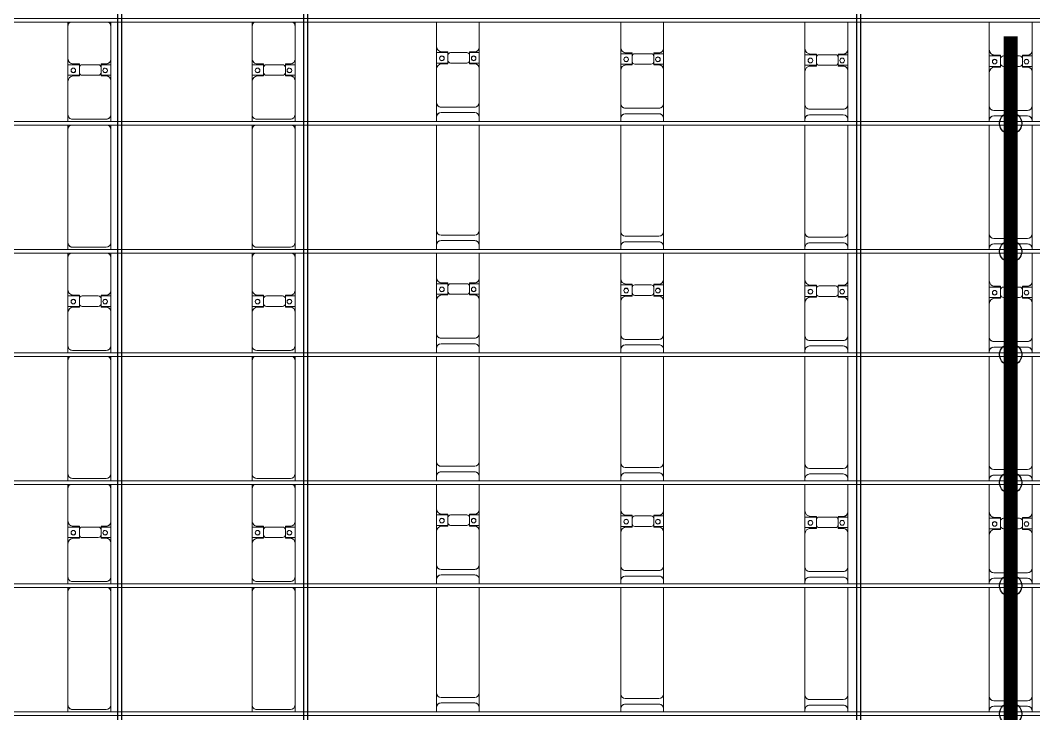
# Model space of a CAD drawing. Header units: millimetres. Extents: x -178706 to 107777, y -87310 to 933.
# Drawn here: x -47641 to -36641, y -71631 to -64101 of the extents above; entities that cross this region are included whole.
import ezdxf

# ---------------------------------------------------------------- set-up
doc = ezdxf.new("R2010")
doc.units = ezdxf.units.MM
doc.layers.add('A-GENM', color=13, linetype='Continuous', lineweight=9)
doc.layers.add('S-BEAM', color=12, linetype='Continuous', lineweight=9)
doc.layers.add('GC-HOP 40x60 GIA CUONG', color=1, linetype='Continuous')

# ---------------------------------------------------------------- blocks, each defined once
blk = doc.blocks.new('Dầm C52 - Dầm C52-22346-BỐ TRÍ KHUNG KẾT CẤU BÈ PIN 04')
at = {"layer": 'S-BEAM', "color": 1}
for p, q in [((-87623, 20), (87623, 20)), ((87623, -20), (-87623, -20))]:
    blk.add_line(p, q, dxfattribs=at)
blk = doc.blocks.new('Dầm C52 - Hộp 40x60-15955-BỐ TRÍ KHUNG KẾT CẤU BÈ PIN 04')
at = {"layer": 'S-BEAM', "color": 3, "lineweight": 25}
for p, q in [((-20146, 20), (20146, 20)), ((20146, -20), (-20146, -20))]:
    blk.add_line(p, q, dxfattribs=at)
blk = doc.blocks.new('Dầm C52 - Hộp 40x60-15956-BỐ TRÍ KHUNG KẾT CẤU BÈ PIN 04')
at = {"layer": 'S-BEAM', "color": 3, "lineweight": 25}
for p, q in [((-37158, 20), (37158, 20)), ((37158, -20), (-37158, -20))]:
    blk.add_line(p, q, dxfattribs=at)
blk = doc.blocks.new('Dai phao do pin - DẢI PHAO ĐỠ PIN-V68-BỐ TRÍ KHUNG KẾT CẤU BÈ PIN 04')
at = {"layer": 'A-GENM', "color": 7}
for p, q in [((4325, 242), (4400, 242)), ((5630, 242), (4400, 242)), ((5630, 242), (5675, 242)), ((5715, 242), (5790, 242)), ((6150, 242), (5790, 242)), ((6150, 242), (6332, 242)), ((6218, 242), (6400, 242)), ((6218, 118), (6218, 242)), ((6332, 242), (6332, 118)), ((6750, 242), (6400, 242)), ((6750, 242), (6795, 242)), ((6835, 242), (6910, 242)), ((8140, 242), (6910, 242)), ((8140, 242), (8185, 242)), ((8225, 242), (8300, 242)), ((8660, 242), (8300, 242)), ((8660, 242), (8842, 242)), ((8728, 242), (8910, 242)), ((8728, 118), (8728, 242)), ((8842, 242), (8842, 118)), ((9260, 242), (8910, 242)), ((9260, 242), (9305, 242)), ((9345, 242), (9420, 242)), ((10650, 242), (9420, 242)), ((10650, 242), (10695, 242)), ((10735, 242), (10810, 242)), ((11170, 242), (10810, 242)), ((11170, 242), (11352, 242)), ((11238, 242), (11420, 242)), ((11238, 118), (11238, 242)), ((11352, 242), (11352, 118)), ((11770, 242), (11420, 242)), ((11770, 242), (11815, 242)), ((4350, 192), (4350, -173)), ((5740, 192), (5740, -173)), ((6210, 118), (6210, 182)), ((6302, 118), (6210, 118)), ((6340, 118), (6248, 118)), ((6340, 182), (6340, 118)), ((6860, 192), (6860, -173)), ((8250, 192), (8250, -173)), ((8720, 118), (8720, 182)), ((8812, 118), (8720, 118)), ((8850, 118), (8758, 118)), ((8850, 182), (8850, 118)), ((9370, 192), (9370, -173)), ((10760, 192), (10760, -173)), ((11230, 118), (11230, 182)), ((11322, 118), (11230, 118)), ((11360, 118), (11268, 118)), ((11360, 182), (11360, 118)), ((6218, 88), (6218, -88)), ((6332, -88), (6332, 88)), ((8728, 88), (8728, -88)), ((8842, -88), (8842, 88)), ((11238, 88), (11238, -88)), ((11352, -88), (11352, 88)), ((6210, -173), (6210, -118)), ((6210, -118), (6302, -118)), ((6218, -223), (6218, -118)), ((6248, -118), (6340, -118)), ((6332, -118), (6332, -223)), ((6340, -118), (6340, -173)), ((8720, -173), (8720, -118)), ((8720, -118), (8812, -118)), ((8728, -223), (8728, -118)), ((8758, -118), (8850, -118)), ((8842, -118), (8842, -223)), ((8850, -118), (8850, -173)), ((11230, -173), (11230, -118)), ((11230, -118), (11322, -118)), ((11238, -223), (11238, -118)), ((11268, -118), (11360, -118)), ((11352, -118), (11352, -223)), ((11360, -118), (11360, -173)), ((4400, -223), (4325, -223)), ((4400, -223), (5630, -223)), ((5675, -223), (5630, -223)), ((5790, -223), (5715, -223)), ((5790, -223), (6160, -223)), ((6332, -223), (6160, -223)), ((6390, -223), (6218, -223)), ((6390, -223), (6750, -223)), ((6795, -223), (6750, -223)), ((6910, -223), (6835, -223)), ((6910, -223), (8140, -223)), ((8185, -223), (8140, -223)), ((8300, -223), (8225, -223)), ((8300, -223), (8670, -223)), ((8842, -223), (8670, -223)), ((8900, -223), (8728, -223)), ((8900, -223), (9260, -223)), ((9305, -223), (9260, -223)), ((9420, -223), (9345, -223)), ((9420, -223), (10650, -223)), ((10695, -223), (10650, -223)), ((10810, -223), (10735, -223)), ((10810, -223), (11180, -223)), ((11352, -223), (11180, -223)), ((11410, -223), (11238, -223)), ((11410, -223), (11770, -223)), ((11815, -223), (11770, -223))]:
    blk.add_line(p, q, dxfattribs=at)
for centre, radius, start, end in [((4400, 192), 50, 90, 180), ((4400, 192), 50, 105, 180), ((5630, 192), 50, 30, 90), ((5630, 192), 50, 30, 90), ((5790, 192), 50, 90, 180), ((5790, 192), 50, 135, 180), ((6150, 182), 60, 360, 90), ((6400, 182), 60, 90, 180), ((6750, 192), 50, 30, 90), ((6750, 192), 50, 30, 45), ((6910, 192), 50, 90, 180), ((6910, 192), 50, 111.0516, 180), ((8140, 192), 50, 30, 90), ((8140, 192), 50, 30, 90), ((8300, 192), 50, 90, 180), ((8300, 192), 50, 135, 180), ((8660, 182), 60, 360, 90), ((8910, 182), 60, 90, 180), ((9260, 192), 50, 30, 90), ((9260, 192), 50, 30, 45), ((9420, 192), 50, 90, 180), ((9420, 192), 50, 105, 180), ((10650, 192), 50, 30, 90), ((10650, 192), 50, 30, 90), ((10810, 192), 50, 90, 180), ((10810, 192), 50, 135, 180), ((11170, 182), 60, 0, 90), ((11420, 182), 60, 90, 180), ((11770, 192), 50, 30, 90), ((11770, 192), 50, 30, 45), ((6150, 182), 60, 360, 30), ((6248, 88), 30, 90, 180), ((6269, 183), 25, 360, 180), ((6269, 183), 25, 180, 0), ((6271, 183), 25, 0, 180), ((6271, 183), 25, 180, 360), ((6302, 88), 30, 0, 90), ((6400, 182), 60, 150, 180), ((8660, 182), 60, 360, 30), ((8758, 88), 30, 90, 180), ((8779, 183), 25, 360, 180), ((8779, 183), 25, 180, 360), ((8781, 183), 25, 0, 180), ((8781, 183), 25, 180, 0), ((8812, 88), 30, 360, 90), ((8910, 182), 60, 150, 180), ((11170, 182), 60, 0, 30), ((11268, 88), 30, 90, 180), ((11289, 183), 25, 0, 180), ((11289, 183), 25, 180, 0), ((11291, 183), 25, 0, 180), ((11291, 183), 25, 180, 360), ((11322, 88), 30, 360, 90), ((11420, 182), 60, 150, 180), ((6248, -88), 30, 180, 270), ((6302, -88), 30, 270, 0), ((8758, -88), 30, 180, 270), ((8812, -88), 30, 270, 360), ((11268, -88), 30, 180, 270), ((11322, -88), 30, 270, 360), ((4400, -173), 50, 180, 270), ((4400, -173), 50, 180, 270), ((5630, -173), 50, 270, 330), ((5630, -173), 50, 285, 330), ((5790, -173), 50, 180, 270), ((5790, -173), 50, 180, 225), ((6160, -173), 50, 270, 360), ((6160, -173), 50, 315, 360), ((6269, -162), 25, 0, 180), ((6269, -162), 25, 180, 0), ((6271, -162), 25, 0, 180), ((6271, -162), 25, 180, 0), ((6390, -173), 50, 180, 270), ((6390, -173), 50, 180, 225), ((6750, -173), 50, 270, 330), ((6750, -173), 50, 315, 330), ((6910, -173), 50, 180, 270), ((6910, -173), 50, 180, 270), ((8140, -173), 50, 270, 330), ((8140, -173), 50, 285, 330), ((8300, -173), 50, 180, 270), ((8300, -173), 50, 180, 225), ((8670, -173), 50, 270, 360), ((8670, -173), 50, 315, 360), ((8779, -162), 25, 0, 180), ((8779, -162), 25, 180, 360), ((8781, -162), 25, 0, 180), ((8781, -162), 25, 180, 0), ((8900, -173), 50, 180, 270), ((8900, -173), 50, 180, 225), ((9260, -173), 50, 270, 330), ((9260, -173), 50, 315, 330), ((9420, -173), 50, 180, 270), ((9420, -173), 50, 180, 270), ((10650, -173), 50, 270, 330), ((10650, -173), 50, 285, 330), ((10810, -173), 50, 180, 270), ((10810, -173), 50, 180, 225), ((11180, -173), 50, 270, 360), ((11180, -173), 50, 315, 360), ((11289, -162), 25, 0, 180), ((11289, -162), 25, 180, 0), ((11291, -162), 25, 0, 180), ((11291, -162), 25, 180, 0), ((11410, -173), 50, 180, 270), ((11410, -173), 50, 180, 225), ((11770, -173), 50, 270, 330), ((11770, -173), 50, 315, 330)]:
    blk.add_arc(centre, radius, start, end, dxfattribs=at)
blk = doc.blocks.new('Dai phao do pin - DẢI PHAO ĐỠ PIN-V69-BỐ TRÍ KHUNG KẾT CẤU BÈ PIN 04')
at = {"layer": 'A-GENM', "color": 7}
for p, q in [((4325, 242), (4400, 242)), ((5630, 242), (4400, 242)), ((5630, 242), (5675, 242)), ((5715, 242), (5790, 242)), ((6150, 242), (5790, 242)), ((6150, 242), (6332, 242)), ((6218, 242), (6400, 242)), ((6218, 118), (6218, 242)), ((6332, 242), (6332, 118)), ((6750, 242), (6400, 242)), ((6750, 242), (6795, 242)), ((6835, 242), (6910, 242)), ((8140, 242), (6910, 242)), ((8140, 242), (8185, 242)), ((8225, 242), (8300, 242)), ((8660, 242), (8300, 242)), ((8660, 242), (8842, 242)), ((8728, 242), (8910, 242)), ((8728, 118), (8728, 242)), ((8842, 242), (8842, 118)), ((9260, 242), (8910, 242)), ((9260, 242), (9305, 242)), ((9345, 242), (9420, 242)), ((10650, 242), (9420, 242)), ((10650, 242), (10695, 242)), ((10735, 242), (10810, 242)), ((11170, 242), (10810, 242)), ((11170, 242), (11352, 242)), ((11238, 242), (11420, 242)), ((11238, 118), (11238, 242)), ((11352, 242), (11352, 118)), ((11770, 242), (11420, 242)), ((11770, 242), (11815, 242)), ((4350, 192), (4350, -173)), ((5740, 192), (5740, -173)), ((6210, 118), (6210, 182)), ((6302, 118), (6210, 118)), ((6340, 118), (6248, 118)), ((6340, 182), (6340, 118)), ((6860, 192), (6860, -173)), ((8250, 192), (8250, -173)), ((8720, 118), (8720, 182)), ((8812, 118), (8720, 118)), ((8850, 118), (8758, 118)), ((8850, 182), (8850, 118)), ((9370, 192), (9370, -173)), ((10760, 192), (10760, -173)), ((11230, 118), (11230, 182)), ((11322, 118), (11230, 118)), ((11360, 118), (11268, 118)), ((11360, 182), (11360, 118)), ((6218, 88), (6218, -88)), ((6332, -88), (6332, 88)), ((8728, 88), (8728, -88)), ((8842, -88), (8842, 88)), ((11238, 88), (11238, -88)), ((11352, -88), (11352, 88)), ((6210, -173), (6210, -118)), ((6210, -118), (6302, -118)), ((6218, -223), (6218, -118)), ((6248, -118), (6340, -118)), ((6332, -118), (6332, -223)), ((6340, -118), (6340, -173)), ((8720, -173), (8720, -118)), ((8720, -118), (8812, -118)), ((8728, -223), (8728, -118)), ((8758, -118), (8850, -118)), ((8842, -118), (8842, -223)), ((8850, -118), (8850, -173)), ((11230, -173), (11230, -118)), ((11230, -118), (11322, -118)), ((11238, -223), (11238, -118)), ((11268, -118), (11360, -118)), ((11352, -118), (11352, -223)), ((11360, -118), (11360, -173)), ((4400, -223), (4325, -223)), ((4400, -223), (5630, -223)), ((5675, -223), (5630, -223)), ((5790, -223), (5715, -223)), ((5790, -223), (6160, -223)), ((6332, -223), (6160, -223)), ((6390, -223), (6218, -223)), ((6390, -223), (6750, -223)), ((6795, -223), (6750, -223)), ((6910, -223), (6835, -223)), ((6910, -223), (8140, -223)), ((8185, -223), (8140, -223)), ((8300, -223), (8225, -223)), ((8300, -223), (8670, -223)), ((8842, -223), (8670, -223)), ((8900, -223), (8728, -223)), ((8900, -223), (9260, -223)), ((9305, -223), (9260, -223)), ((9420, -223), (9345, -223)), ((9420, -223), (10650, -223)), ((10695, -223), (10650, -223)), ((10810, -223), (10735, -223)), ((10810, -223), (11180, -223)), ((11352, -223), (11180, -223)), ((11410, -223), (11238, -223)), ((11410, -223), (11770, -223)), ((11815, -223), (11770, -223))]:
    blk.add_line(p, q, dxfattribs=at)
for centre, radius, start, end in [((4400, 192), 50, 90, 180), ((4400, 192), 50, 105, 180), ((5630, 192), 50, 30, 90), ((5630, 192), 50, 30, 90), ((5790, 192), 50, 90, 180), ((5790, 192), 50, 135, 180), ((6150, 182), 60, 360, 90), ((6400, 182), 60, 90, 180), ((6750, 192), 50, 30, 90), ((6750, 192), 50, 30, 45), ((6910, 192), 50, 90, 180), ((6910, 192), 50, 111.0561, 180), ((8140, 192), 50, 30, 90), ((8140, 192), 50, 30, 90), ((8300, 192), 50, 90, 180), ((8300, 192), 50, 135, 180), ((8660, 182), 60, 360, 90), ((8910, 182), 60, 90, 180), ((9260, 192), 50, 30, 90), ((9260, 192), 50, 30, 45), ((9420, 192), 50, 90, 180), ((9420, 192), 50, 105, 180), ((10650, 192), 50, 30, 90), ((10650, 192), 50, 30, 90), ((10810, 192), 50, 90, 180), ((10810, 192), 50, 135, 180), ((11170, 182), 60, 0, 90), ((11420, 182), 60, 90, 180), ((11770, 192), 50, 30, 90), ((11770, 192), 50, 30, 45), ((6150, 182), 60, 360, 30), ((6248, 88), 30, 90, 180), ((6269, 183), 25, 360, 180), ((6269, 183), 25, 180, 0), ((6271, 183), 25, 0, 180), ((6271, 183), 25, 180, 360), ((6302, 88), 30, 0, 90), ((6400, 182), 60, 150, 180), ((8660, 182), 60, 360, 30), ((8758, 88), 30, 90, 180), ((8779, 183), 25, 360, 180), ((8779, 183), 25, 180, 360), ((8781, 183), 25, 0, 180), ((8781, 183), 25, 180, 0), ((8812, 88), 30, 360, 90), ((8910, 182), 60, 150, 180), ((11170, 182), 60, 0, 30), ((11268, 88), 30, 90, 180), ((11289, 183), 25, 0, 180), ((11289, 183), 25, 180, 0), ((11291, 183), 25, 0, 180), ((11291, 183), 25, 180, 360), ((11322, 88), 30, 360, 90), ((11420, 182), 60, 150, 180), ((6248, -88), 30, 180, 270), ((6302, -88), 30, 270, 0), ((8758, -88), 30, 180, 270), ((8812, -88), 30, 270, 360), ((11268, -88), 30, 180, 270), ((11322, -88), 30, 270, 360), ((4400, -173), 50, 180, 270), ((4400, -173), 50, 180, 270), ((5630, -173), 50, 270, 330), ((5630, -173), 50, 285, 330), ((5790, -173), 50, 180, 270), ((5790, -173), 50, 180, 225), ((6160, -173), 50, 270, 360), ((6160, -173), 50, 315, 360), ((6269, -162), 25, 0, 180), ((6269, -162), 25, 180, 0), ((6271, -162), 25, 0, 180), ((6271, -162), 25, 180, 0), ((6390, -173), 50, 180, 270), ((6390, -173), 50, 180, 225), ((6750, -173), 50, 270, 330), ((6750, -173), 50, 315, 330), ((6910, -173), 50, 180, 270), ((6910, -173), 50, 180, 270), ((8140, -173), 50, 270, 330), ((8140, -173), 50, 285, 330), ((8300, -173), 50, 180, 270), ((8300, -173), 50, 180, 225), ((8670, -173), 50, 270, 360), ((8670, -173), 50, 315, 360), ((8779, -162), 25, 0, 180), ((8779, -162), 25, 180, 360), ((8781, -162), 25, 0, 180), ((8781, -162), 25, 180, 0), ((8900, -173), 50, 180, 270), ((8900, -173), 50, 180, 225), ((9260, -173), 50, 270, 330), ((9260, -173), 50, 315, 330), ((9420, -173), 50, 180, 270), ((9420, -173), 50, 180, 270), ((10650, -173), 50, 270, 330), ((10650, -173), 50, 285, 330), ((10810, -173), 50, 180, 270), ((10810, -173), 50, 180, 225), ((11180, -173), 50, 270, 360), ((11180, -173), 50, 315, 360), ((11289, -162), 25, 0, 180), ((11289, -162), 25, 180, 0), ((11291, -162), 25, 0, 180), ((11291, -162), 25, 180, 0), ((11410, -173), 50, 180, 270), ((11410, -173), 50, 180, 225), ((11770, -173), 50, 270, 330), ((11770, -173), 50, 315, 330)]:
    blk.add_arc(centre, radius, start, end, dxfattribs=at)
blk = doc.blocks.new('Dai phao do pin - DẢI PHAO ĐỠ PIN-V79-BỐ TRÍ KHUNG KẾT CẤU BÈ PIN 04')
at = {"layer": 'A-GENM', "color": 7}
for p, q in [((4240, 242), (4229, 242)), ((4240, 242), (4400, 242)), ((5579, 242), (4400, 242)), ((5630, 242), (5619, 242)), ((5630, 242), (5790, 242)), ((6150, 242), (5790, 242)), ((6150, 242), (6332, 242)), ((6218, 242), (6400, 242)), ((6218, 118), (6218, 242)), ((6332, 242), (6332, 118)), ((6699, 242), (6400, 242)), ((6750, 242), (6739, 242)), ((6750, 242), (6910, 242)), ((8089, 242), (6910, 242)), ((8140, 242), (8129, 242)), ((8140, 242), (8300, 242)), ((8660, 242), (8300, 242)), ((8660, 242), (8842, 242)), ((8728, 242), (8910, 242)), ((8728, 118), (8728, 242)), ((8842, 242), (8842, 118)), ((9209, 242), (8910, 242)), ((9260, 242), (9249, 242)), ((9260, 242), (9420, 242)), ((10599, 242), (9420, 242)), ((10650, 242), (10639, 242)), ((10650, 242), (10810, 242)), ((11170, 242), (10810, 242)), ((11170, 242), (11352, 242)), ((11238, 242), (11420, 242)), ((11238, 118), (11238, 242)), ((11352, 242), (11352, 118)), ((11719, 242), (11420, 242)), ((4290, -173), (4290, 192)), ((4350, 192), (4350, -173)), ((5680, -173), (5680, 192)), ((5740, 192), (5740, -173)), ((6210, 118), (6210, 182)), ((6302, 118), (6210, 118)), ((6340, 118), (6248, 118)), ((6340, 182), (6340, 118)), ((6800, -173), (6800, 192)), ((6860, 192), (6860, -173)), ((8190, -173), (8190, 192)), ((8250, 192), (8250, -173)), ((8720, 118), (8720, 182)), ((8812, 118), (8720, 118)), ((8850, 118), (8758, 118)), ((8850, 182), (8850, 118)), ((9310, -173), (9310, 192)), ((9370, 192), (9370, -173)), ((10700, -173), (10700, 192)), ((10760, 192), (10760, -173)), ((11230, 118), (11230, 182)), ((11322, 118), (11230, 118)), ((11360, 118), (11268, 118)), ((11360, 182), (11360, 118)), ((6218, 88), (6218, -88)), ((6332, -88), (6332, 88)), ((8728, 88), (8728, -88)), ((8842, -88), (8842, 88)), ((11238, 88), (11238, -88)), ((11352, -88), (11352, 88)), ((6210, -173), (6210, -118)), ((6210, -118), (6302, -118)), ((6218, -223), (6218, -118)), ((6248, -118), (6340, -118)), ((6332, -118), (6332, -223)), ((6340, -118), (6340, -173)), ((8720, -173), (8720, -118)), ((8720, -118), (8812, -118)), ((8728, -223), (8728, -118)), ((8758, -118), (8850, -118)), ((8842, -118), (8842, -223)), ((8850, -118), (8850, -173)), ((11230, -173), (11230, -118)), ((11230, -118), (11322, -118)), ((11238, -223), (11238, -118)), ((11268, -118), (11360, -118)), ((11352, -118), (11352, -223)), ((11360, -118), (11360, -173)), ((4229, -223), (4240, -223)), ((4400, -223), (4240, -223)), ((4400, -223), (5579, -223)), ((5619, -223), (5630, -223)), ((5790, -223), (5630, -223)), ((5790, -223), (6160, -223)), ((6332, -223), (6160, -223)), ((6390, -223), (6218, -223)), ((6390, -223), (6699, -223)), ((6739, -223), (6750, -223)), ((6910, -223), (6750, -223)), ((6910, -223), (8089, -223)), ((8129, -223), (8140, -223)), ((8300, -223), (8140, -223)), ((8300, -223), (8670, -223)), ((8842, -223), (8670, -223)), ((8900, -223), (8728, -223)), ((8900, -223), (9209, -223)), ((9249, -223), (9260, -223)), ((9420, -223), (9260, -223)), ((9420, -223), (10599, -223)), ((10639, -223), (10650, -223)), ((10810, -223), (10650, -223)), ((10810, -223), (11180, -223)), ((11352, -223), (11180, -223)), ((11410, -223), (11238, -223)), ((11410, -223), (11719, -223))]:
    blk.add_line(p, q, dxfattribs=at)
for centre, radius, start, end in [((4240, 192), 50, 360, 90), ((4240, 192), 50, 360, 45), ((4400, 192), 50, 90, 180), ((4400, 192), 50, 105, 180), ((5630, 192), 50, 360, 90), ((5630, 192), 50, 15, 90), ((5790, 192), 50, 90, 180), ((5790, 192), 50, 135, 180), ((6150, 182), 60, 360, 90), ((6400, 182), 60, 90, 180), ((6750, 192), 50, 360, 90), ((6750, 192), 50, 360, 45), ((6910, 192), 50, 90, 180), ((6910, 192), 50, 105, 180), ((8140, 192), 50, 360, 90), ((8140, 192), 50, 15, 90), ((8300, 192), 50, 90, 180), ((8300, 192), 50, 135, 180), ((8660, 182), 60, 360, 90), ((8910, 182), 60, 90, 180), ((9260, 192), 50, 360, 90), ((9260, 192), 50, 360, 45), ((9420, 192), 50, 90, 180), ((9420, 192), 50, 105, 180), ((10650, 192), 50, 360, 90), ((10650, 192), 50, 15, 90), ((10810, 192), 50, 90, 180), ((10810, 192), 50, 135, 180), ((11170, 182), 60, 0, 90), ((11420, 182), 60, 90, 180), ((6150, 182), 60, 360, 30), ((6248, 88), 30, 90, 180), ((6269, 183), 25, 360, 180), ((6269, 183), 25, 180, 0), ((6271, 183), 25, 0, 180), ((6271, 183), 25, 180, 360), ((6302, 88), 30, 0, 90), ((6400, 182), 60, 150, 180), ((8660, 182), 60, 360, 30), ((8758, 88), 30, 90, 180), ((8779, 183), 25, 360, 180), ((8779, 183), 25, 180, 360), ((8781, 183), 25, 0, 180), ((8781, 183), 25, 180, 0), ((8812, 88), 30, 360, 90), ((8910, 182), 60, 150, 180), ((11170, 182), 60, 0, 30), ((11268, 88), 30, 90, 180), ((11289, 183), 25, 0, 180), ((11289, 183), 25, 180, 0), ((11291, 183), 25, 0, 180), ((11291, 183), 25, 180, 360), ((11322, 88), 30, 360, 90), ((11420, 182), 60, 150, 180), ((6248, -88), 30, 180, 270), ((6302, -88), 30, 270, 0), ((8758, -88), 30, 180, 270), ((8812, -88), 30, 270, 360), ((11268, -88), 30, 180, 270), ((11322, -88), 30, 270, 360), ((4240, -173), 50, 270, 360), ((4240, -173), 50, 315, 360), ((4400, -173), 50, 180, 270), ((4400, -173), 50, 180, 270), ((5630, -173), 50, 270, 0), ((5630, -173), 50, 285, 360), ((5790, -173), 50, 180, 270), ((5790, -173), 50, 180, 225), ((6160, -173), 50, 270, 360), ((6160, -173), 50, 315, 360), ((6269, -162), 25, 0, 180), ((6269, -162), 25, 180, 0), ((6271, -162), 25, 0, 180), ((6271, -162), 25, 180, 0), ((6390, -173), 50, 180, 270), ((6390, -173), 50, 180, 225), ((6750, -173), 50, 270, 360), ((6750, -173), 50, 315, 360), ((6910, -173), 50, 180, 270), ((6910, -173), 50, 180, 270), ((8140, -173), 50, 270, 0), ((8140, -173), 50, 285, 360), ((8300, -173), 50, 180, 270), ((8300, -173), 50, 180, 225), ((8670, -173), 50, 270, 360), ((8670, -173), 50, 315, 360), ((8779, -162), 25, 0, 180), ((8779, -162), 25, 180, 360), ((8781, -162), 25, 0, 180), ((8781, -162), 25, 180, 0), ((8900, -173), 50, 180, 270), ((8900, -173), 50, 180, 225), ((9260, -173), 50, 270, 360), ((9260, -173), 50, 315, 360), ((9420, -173), 50, 180, 270), ((9420, -173), 50, 180, 270), ((10650, -173), 50, 270, 360), ((10650, -173), 50, 285, 360), ((10810, -173), 50, 180, 270), ((10810, -173), 50, 180, 225), ((11180, -173), 50, 270, 360), ((11180, -173), 50, 315, 360), ((11289, -162), 25, 0, 180), ((11289, -162), 25, 180, 0), ((11291, -162), 25, 0, 180), ((11291, -162), 25, 180, 0), ((11410, -173), 50, 180, 270), ((11410, -173), 50, 180, 225)]:
    blk.add_arc(centre, radius, start, end, dxfattribs=at)
blk = doc.blocks.new('Dai phao do pin - DẢI PHAO ĐỠ PIN-V80-BỐ TRÍ KHUNG KẾT CẤU BÈ PIN 04')
at = {"layer": 'A-GENM', "color": 7}
for p, q in [((4240, 242), (4217, 242)), ((4240, 242), (4400, 242)), ((5567, 242), (4400, 242)), ((5630, 242), (5607, 242)), ((5630, 242), (5790, 242)), ((6150, 242), (5790, 242)), ((6150, 242), (6332, 242)), ((6218, 242), (6400, 242)), ((6218, 118), (6218, 242)), ((6332, 242), (6332, 118)), ((6687, 242), (6400, 242)), ((6750, 242), (6727, 242)), ((6750, 242), (6910, 242)), ((8077, 242), (6910, 242)), ((8140, 242), (8117, 242)), ((8140, 242), (8300, 242)), ((8660, 242), (8300, 242)), ((8660, 242), (8842, 242)), ((8728, 242), (8910, 242)), ((8728, 118), (8728, 242)), ((8842, 242), (8842, 118)), ((9197, 242), (8910, 242)), ((9260, 242), (9237, 242)), ((9260, 242), (9420, 242)), ((10587, 242), (9420, 242)), ((10650, 242), (10627, 242)), ((10650, 242), (10810, 242)), ((11170, 242), (10810, 242)), ((11170, 242), (11352, 242)), ((11238, 242), (11420, 242)), ((11238, 118), (11238, 242)), ((11352, 242), (11352, 118)), ((11707, 242), (11420, 242)), ((4290, -173), (4290, 192)), ((4350, 192), (4350, -173)), ((5680, -173), (5680, 192)), ((5740, 192), (5740, -173)), ((6210, 118), (6210, 182)), ((6302, 118), (6210, 118)), ((6340, 118), (6248, 118)), ((6340, 182), (6340, 118)), ((6800, -173), (6800, 192)), ((6860, 192), (6860, -173)), ((8190, -173), (8190, 192)), ((8250, 192), (8250, -173)), ((8720, 118), (8720, 182)), ((8812, 118), (8720, 118)), ((8850, 118), (8758, 118)), ((8850, 182), (8850, 118)), ((9310, -173), (9310, 192)), ((9370, 192), (9370, -173)), ((10700, -173), (10700, 192)), ((10760, 192), (10760, -173)), ((11230, 118), (11230, 182)), ((11322, 118), (11230, 118)), ((11360, 118), (11268, 118)), ((11360, 182), (11360, 118)), ((6218, 88), (6218, -88)), ((6332, -88), (6332, 88)), ((8728, 88), (8728, -88)), ((8842, -88), (8842, 88)), ((11238, 88), (11238, -88)), ((11352, -88), (11352, 88)), ((6210, -173), (6210, -118)), ((6210, -118), (6302, -118)), ((6218, -223), (6218, -118)), ((6248, -118), (6340, -118)), ((6332, -118), (6332, -223)), ((6340, -118), (6340, -173)), ((8720, -173), (8720, -118)), ((8720, -118), (8812, -118)), ((8728, -223), (8728, -118)), ((8758, -118), (8850, -118)), ((8842, -118), (8842, -223)), ((8850, -118), (8850, -173)), ((11230, -173), (11230, -118)), ((11230, -118), (11322, -118)), ((11238, -223), (11238, -118)), ((11268, -118), (11360, -118)), ((11352, -118), (11352, -223)), ((11360, -118), (11360, -173)), ((4217, -223), (4240, -223)), ((4400, -223), (4240, -223)), ((4400, -223), (5567, -223)), ((5607, -223), (5630, -223)), ((5790, -223), (5630, -223)), ((5790, -223), (6160, -223)), ((6332, -223), (6160, -223)), ((6390, -223), (6218, -223)), ((6390, -223), (6687, -223)), ((6727, -223), (6750, -223)), ((6910, -223), (6750, -223)), ((6910, -223), (8077, -223)), ((8117, -223), (8140, -223)), ((8300, -223), (8140, -223)), ((8300, -223), (8670, -223)), ((8842, -223), (8670, -223)), ((8900, -223), (8728, -223)), ((8900, -223), (9197, -223)), ((9237, -223), (9260, -223)), ((9420, -223), (9260, -223)), ((9420, -223), (10587, -223)), ((10627, -223), (10650, -223)), ((10810, -223), (10650, -223)), ((10810, -223), (11180, -223)), ((11352, -223), (11180, -223)), ((11410, -223), (11238, -223)), ((11410, -223), (11707, -223))]:
    blk.add_line(p, q, dxfattribs=at)
for centre, radius, start, end in [((4240, 192), 50, 360, 90), ((4240, 192), 50, 360, 45), ((4400, 192), 50, 90, 180), ((4400, 192), 50, 105, 180), ((5630, 192), 50, 360, 90), ((5630, 192), 50, 15, 90), ((5790, 192), 50, 90, 180), ((5790, 192), 50, 135, 180), ((6150, 182), 60, 360, 90), ((6400, 182), 60, 90, 180), ((6750, 192), 50, 360, 90), ((6750, 192), 50, 360, 45), ((6910, 192), 50, 90, 180), ((6910, 192), 50, 105, 180), ((8140, 192), 50, 360, 90), ((8140, 192), 50, 15, 90), ((8300, 192), 50, 90, 180), ((8300, 192), 50, 135, 180), ((8660, 182), 60, 360, 90), ((8910, 182), 60, 90, 180), ((9260, 192), 50, 360, 90), ((9260, 192), 50, 360, 45), ((9420, 192), 50, 90, 180), ((9420, 192), 50, 105, 180), ((10650, 192), 50, 360, 90), ((10650, 192), 50, 16.0795, 90), ((10810, 192), 50, 90, 180), ((10810, 192), 50, 135, 180), ((11170, 182), 60, 0, 90), ((11420, 182), 60, 90, 180), ((6150, 182), 60, 360, 30), ((6248, 88), 30, 90, 180), ((6269, 183), 25, 360, 180), ((6269, 183), 25, 180, 0), ((6271, 183), 25, 0, 180), ((6271, 183), 25, 180, 360), ((6302, 88), 30, 0, 90), ((6400, 182), 60, 150, 180), ((8660, 182), 60, 360, 30), ((8758, 88), 30, 90, 180), ((8779, 183), 25, 360, 180), ((8779, 183), 25, 180, 360), ((8781, 183), 25, 0, 180), ((8781, 183), 25, 180, 0), ((8812, 88), 30, 360, 90), ((8910, 182), 60, 150, 180), ((11170, 182), 60, 0, 30), ((11268, 88), 30, 90, 180), ((11289, 183), 25, 0, 180), ((11289, 183), 25, 180, 0), ((11291, 183), 25, 0, 180), ((11291, 183), 25, 180, 360), ((11322, 88), 30, 360, 90), ((11420, 182), 60, 150, 180), ((6248, -88), 30, 180, 270), ((6302, -88), 30, 270, 0), ((8758, -88), 30, 180, 270), ((8812, -88), 30, 270, 360), ((11268, -88), 30, 180, 270), ((11322, -88), 30, 270, 360), ((4240, -173), 50, 270, 360), ((4240, -173), 50, 315, 360), ((4400, -173), 50, 180, 270), ((4400, -173), 50, 180, 270), ((5630, -173), 50, 270, 0), ((5630, -173), 50, 285, 360), ((5790, -173), 50, 180, 270), ((5790, -173), 50, 180, 225), ((6160, -173), 50, 270, 360), ((6160, -173), 50, 315, 360), ((6269, -162), 25, 0, 180), ((6269, -162), 25, 180, 0), ((6271, -162), 25, 0, 180), ((6271, -162), 25, 180, 0), ((6390, -173), 50, 180, 270), ((6390, -173), 50, 180, 225), ((6750, -173), 50, 270, 360), ((6750, -173), 50, 315, 360), ((6910, -173), 50, 180, 270), ((6910, -173), 50, 180, 270), ((8140, -173), 50, 270, 0), ((8140, -173), 50, 285, 360), ((8300, -173), 50, 180, 270), ((8300, -173), 50, 180, 225), ((8670, -173), 50, 270, 360), ((8670, -173), 50, 315, 360), ((8779, -162), 25, 0, 180), ((8779, -162), 25, 180, 360), ((8781, -162), 25, 0, 180), ((8781, -162), 25, 180, 0), ((8900, -173), 50, 180, 270), ((8900, -173), 50, 180, 225), ((9260, -173), 50, 270, 360), ((9260, -173), 50, 315, 360), ((9420, -173), 50, 180, 270), ((9420, -173), 50, 180, 270), ((10650, -173), 50, 270, 360), ((10650, -173), 50, 285, 360), ((10810, -173), 50, 180, 270), ((10810, -173), 50, 180, 225), ((11180, -173), 50, 270, 360), ((11180, -173), 50, 315, 360), ((11289, -162), 25, 0, 180), ((11289, -162), 25, 180, 0), ((11291, -162), 25, 0, 180), ((11291, -162), 25, 180, 0), ((11410, -173), 50, 180, 270), ((11410, -173), 50, 180, 225)]:
    blk.add_arc(centre, radius, start, end, dxfattribs=at)
blk = doc.blocks.new('Dai phao do pin - DẢI PHAO ĐỠ PIN-V81-BỐ TRÍ KHUNG KẾT CẤU BÈ PIN 04')
at = {"layer": 'A-GENM', "color": 7}
for p, q in [((4240, 242), (4205, 242)), ((4240, 242), (4400, 242)), ((5555, 242), (4400, 242)), ((5630, 242), (5595, 242)), ((5630, 242), (5790, 242)), ((6150, 242), (5790, 242)), ((6150, 242), (6332, 242)), ((6218, 242), (6400, 242)), ((6218, 118), (6218, 242)), ((6332, 242), (6332, 118)), ((6675, 242), (6400, 242)), ((6750, 242), (6715, 242)), ((6750, 242), (6910, 242)), ((8065, 242), (6910, 242)), ((8140, 242), (8105, 242)), ((8140, 242), (8300, 242)), ((8660, 242), (8300, 242)), ((8660, 242), (8842, 242)), ((8728, 242), (8910, 242)), ((8728, 118), (8728, 242)), ((8842, 242), (8842, 118)), ((9185, 242), (8910, 242)), ((9260, 242), (9225, 242)), ((9260, 242), (9420, 242)), ((10575, 242), (9420, 242)), ((10650, 242), (10615, 242)), ((10650, 242), (10810, 242)), ((11170, 242), (10810, 242)), ((11170, 242), (11352, 242)), ((11238, 242), (11420, 242)), ((11238, 118), (11238, 242)), ((11352, 242), (11352, 118)), ((11695, 242), (11420, 242)), ((4290, -173), (4290, 192)), ((4350, 192), (4350, -173)), ((5680, -173), (5680, 192)), ((5740, 192), (5740, -173)), ((6210, 118), (6210, 182)), ((6302, 118), (6210, 118)), ((6340, 118), (6248, 118)), ((6340, 182), (6340, 118)), ((6800, -173), (6800, 192)), ((6860, 192), (6860, -173)), ((8190, -173), (8190, 192)), ((8250, 192), (8250, -173)), ((8720, 118), (8720, 182)), ((8812, 118), (8720, 118)), ((8850, 118), (8758, 118)), ((8850, 182), (8850, 118)), ((9310, -173), (9310, 192)), ((9370, 192), (9370, -173)), ((10700, -173), (10700, 192)), ((10760, 192), (10760, -173)), ((11230, 118), (11230, 182)), ((11322, 118), (11230, 118)), ((11360, 118), (11268, 118)), ((11360, 182), (11360, 118)), ((6218, 88), (6218, -88)), ((6332, -88), (6332, 88)), ((8728, 88), (8728, -88)), ((8842, -88), (8842, 88)), ((11238, 88), (11238, -88)), ((11352, -88), (11352, 88)), ((6210, -173), (6210, -118)), ((6210, -118), (6302, -118)), ((6218, -223), (6218, -118)), ((6248, -118), (6340, -118)), ((6332, -118), (6332, -223)), ((6340, -118), (6340, -173)), ((8720, -173), (8720, -118)), ((8720, -118), (8812, -118)), ((8728, -223), (8728, -118)), ((8758, -118), (8850, -118)), ((8842, -118), (8842, -223)), ((8850, -118), (8850, -173)), ((11230, -173), (11230, -118)), ((11230, -118), (11322, -118)), ((11238, -223), (11238, -118)), ((11268, -118), (11360, -118)), ((11352, -118), (11352, -223)), ((11360, -118), (11360, -173)), ((4205, -223), (4240, -223)), ((4400, -223), (4240, -223)), ((4400, -223), (5555, -223)), ((5595, -223), (5630, -223)), ((5790, -223), (5630, -223)), ((5790, -223), (6160, -223)), ((6332, -223), (6160, -223)), ((6390, -223), (6218, -223)), ((6390, -223), (6675, -223)), ((6715, -223), (6750, -223)), ((6910, -223), (6750, -223)), ((6910, -223), (8065, -223)), ((8105, -223), (8140, -223)), ((8300, -223), (8140, -223)), ((8300, -223), (8670, -223)), ((8842, -223), (8670, -223)), ((8900, -223), (8728, -223)), ((8900, -223), (9185, -223)), ((9225, -223), (9260, -223)), ((9420, -223), (9260, -223)), ((9420, -223), (10575, -223)), ((10615, -223), (10650, -223)), ((10810, -223), (10650, -223)), ((10810, -223), (11180, -223)), ((11352, -223), (11180, -223)), ((11410, -223), (11238, -223)), ((11410, -223), (11695, -223))]:
    blk.add_line(p, q, dxfattribs=at)
for centre, radius, start, end in [((4240, 192), 50, 360, 90), ((4240, 192), 50, 360, 45), ((4400, 192), 50, 90, 180), ((4400, 192), 50, 105, 180), ((5630, 192), 50, 360, 90), ((5630, 192), 50, 15, 90), ((5790, 192), 50, 90, 180), ((5790, 192), 50, 135, 180), ((6150, 182), 60, 360, 90), ((6400, 182), 60, 90, 180), ((6750, 192), 50, 360, 90), ((6750, 192), 50, 360, 45), ((6910, 192), 50, 90, 180), ((6910, 192), 50, 105, 180), ((8140, 192), 50, 360, 90), ((8140, 192), 50, 15, 90), ((8300, 192), 50, 90, 180), ((8300, 192), 50, 135, 180), ((8660, 182), 60, 360, 90), ((8910, 182), 60, 90, 180), ((9260, 192), 50, 360, 90), ((9260, 192), 50, 360, 45), ((9420, 192), 50, 90, 180), ((9420, 192), 50, 105, 180), ((10650, 192), 50, 360, 90), ((10650, 192), 50, 15, 90), ((10810, 192), 50, 90, 180), ((10810, 192), 50, 135, 180), ((11170, 182), 60, 0, 90), ((11420, 182), 60, 90, 180), ((6150, 182), 60, 360, 30), ((6248, 88), 30, 90, 180), ((6269, 183), 25, 360, 180), ((6269, 183), 25, 180, 0), ((6271, 183), 25, 0, 180), ((6271, 183), 25, 180, 360), ((6302, 88), 30, 0, 90), ((6400, 182), 60, 150, 180), ((8660, 182), 60, 360, 30), ((8758, 88), 30, 90, 180), ((8779, 183), 25, 360, 180), ((8779, 183), 25, 180, 360), ((8781, 183), 25, 0, 180), ((8781, 183), 25, 180, 0), ((8812, 88), 30, 360, 90), ((8910, 182), 60, 150, 180), ((11170, 182), 60, 0, 30), ((11268, 88), 30, 90, 180), ((11289, 183), 25, 0, 180), ((11289, 183), 25, 180, 0), ((11291, 183), 25, 0, 180), ((11291, 183), 25, 180, 360), ((11322, 88), 30, 360, 90), ((11420, 182), 60, 150, 180), ((6248, -88), 30, 180, 270), ((6302, -88), 30, 270, 0), ((8758, -88), 30, 180, 270), ((8812, -88), 30, 270, 360), ((11268, -88), 30, 180, 270), ((11322, -88), 30, 270, 360), ((4240, -173), 50, 270, 360), ((4240, -173), 50, 315, 360), ((4400, -173), 50, 180, 270), ((4400, -173), 50, 180, 270), ((5630, -173), 50, 270, 0), ((5630, -173), 50, 285, 360), ((5790, -173), 50, 180, 270), ((5790, -173), 50, 180, 225), ((6160, -173), 50, 270, 360), ((6160, -173), 50, 315, 360), ((6269, -162), 25, 0, 180), ((6269, -162), 25, 180, 0), ((6271, -162), 25, 0, 180), ((6271, -162), 25, 180, 0), ((6390, -173), 50, 180, 270), ((6390, -173), 50, 180, 225), ((6750, -173), 50, 270, 360), ((6750, -173), 50, 315, 360), ((6910, -173), 50, 180, 270), ((6910, -173), 50, 180, 270), ((8140, -173), 50, 270, 0), ((8140, -173), 50, 285, 360), ((8300, -173), 50, 180, 270), ((8300, -173), 50, 180, 225), ((8670, -173), 50, 270, 360), ((8670, -173), 50, 315, 360), ((8779, -162), 25, 0, 180), ((8779, -162), 25, 180, 360), ((8781, -162), 25, 0, 180), ((8781, -162), 25, 180, 0), ((8900, -173), 50, 180, 270), ((8900, -173), 50, 180, 225), ((9260, -173), 50, 270, 360), ((9260, -173), 50, 315, 360), ((9420, -173), 50, 180, 270), ((9420, -173), 50, 180, 270), ((10650, -173), 50, 270, 360), ((10650, -173), 50, 285, 360), ((10810, -173), 50, 180, 270), ((10810, -173), 50, 180, 225), ((11180, -173), 50, 270, 360), ((11180, -173), 50, 315, 360), ((11289, -162), 25, 0, 180), ((11289, -162), 25, 180, 0), ((11291, -162), 25, 0, 180), ((11291, -162), 25, 180, 0), ((11410, -173), 50, 180, 270), ((11410, -173), 50, 180, 225)]:
    blk.add_arc(centre, radius, start, end, dxfattribs=at)
blk = doc.blocks.new('Dai phao do pin - DẢI PHAO ĐỠ PIN-V82-BỐ TRÍ KHUNG KẾT CẤU BÈ PIN 04')
at = {"layer": 'A-GENM', "color": 7}
for p, q in [((4240, 242), (4193, 242)), ((4240, 242), (4400, 242)), ((5543, 242), (4400, 242)), ((5630, 242), (5583, 242)), ((5630, 242), (5790, 242)), ((6150, 242), (5790, 242)), ((6150, 242), (6332, 242)), ((6218, 242), (6400, 242)), ((6218, 118), (6218, 242)), ((6332, 242), (6332, 118)), ((6663, 242), (6400, 242)), ((6750, 242), (6703, 242)), ((6750, 242), (6910, 242)), ((8053, 242), (6910, 242)), ((8140, 242), (8093, 242)), ((8140, 242), (8300, 242)), ((8660, 242), (8300, 242)), ((8660, 242), (8842, 242)), ((8728, 242), (8910, 242)), ((8728, 118), (8728, 242)), ((8842, 242), (8842, 118)), ((9173, 242), (8910, 242)), ((9260, 242), (9213, 242)), ((9260, 242), (9420, 242)), ((10563, 242), (9420, 242)), ((10650, 242), (10603, 242)), ((10650, 242), (10810, 242)), ((11170, 242), (10810, 242)), ((11170, 242), (11352, 242)), ((11238, 242), (11420, 242)), ((11238, 118), (11238, 242)), ((11352, 242), (11352, 118)), ((11683, 242), (11420, 242)), ((4290, -173), (4290, 192)), ((4350, 192), (4350, -173)), ((5680, -173), (5680, 192)), ((5740, 192), (5740, -173)), ((6210, 118), (6210, 182)), ((6302, 118), (6210, 118)), ((6340, 118), (6248, 118)), ((6340, 182), (6340, 118)), ((6800, -173), (6800, 192)), ((6860, 192), (6860, -173)), ((8190, -173), (8190, 192)), ((8250, 192), (8250, -173)), ((8720, 118), (8720, 182)), ((8812, 118), (8720, 118)), ((8850, 118), (8758, 118)), ((8850, 182), (8850, 118)), ((9310, -173), (9310, 192)), ((9370, 192), (9370, -173)), ((10700, -173), (10700, 192)), ((10760, 192), (10760, -173)), ((11230, 118), (11230, 182)), ((11322, 118), (11230, 118)), ((11360, 118), (11268, 118)), ((11360, 182), (11360, 118)), ((6218, 88), (6218, -88)), ((6332, -88), (6332, 88)), ((8728, 88), (8728, -88)), ((8842, -88), (8842, 88)), ((11238, 88), (11238, -88)), ((11352, -88), (11352, 88)), ((6210, -173), (6210, -118)), ((6210, -118), (6302, -118)), ((6218, -223), (6218, -118)), ((6248, -118), (6340, -118)), ((6332, -118), (6332, -223)), ((6340, -118), (6340, -173)), ((8720, -173), (8720, -118)), ((8720, -118), (8812, -118)), ((8728, -223), (8728, -118)), ((8758, -118), (8850, -118)), ((8842, -118), (8842, -223)), ((8850, -118), (8850, -173)), ((11230, -173), (11230, -118)), ((11230, -118), (11322, -118)), ((11238, -223), (11238, -118)), ((11268, -118), (11360, -118)), ((11352, -118), (11352, -223)), ((11360, -118), (11360, -173)), ((4193, -223), (4240, -223)), ((4400, -223), (4240, -223)), ((4400, -223), (5543, -223)), ((5583, -223), (5630, -223)), ((5790, -223), (5630, -223)), ((5790, -223), (6160, -223)), ((6332, -223), (6160, -223)), ((6390, -223), (6218, -223)), ((6390, -223), (6663, -223)), ((6703, -223), (6750, -223)), ((6910, -223), (6750, -223)), ((6910, -223), (8053, -223)), ((8093, -223), (8140, -223)), ((8300, -223), (8140, -223)), ((8300, -223), (8670, -223)), ((8842, -223), (8670, -223)), ((8900, -223), (8728, -223)), ((8900, -223), (9173, -223)), ((9213, -223), (9260, -223)), ((9420, -223), (9260, -223)), ((9420, -223), (10563, -223)), ((10603, -223), (10650, -223)), ((10810, -223), (10650, -223)), ((10810, -223), (11180, -223)), ((11352, -223), (11180, -223)), ((11410, -223), (11238, -223)), ((11410, -223), (11683, -223))]:
    blk.add_line(p, q, dxfattribs=at)
for centre, radius, start, end in [((4240, 192), 50, 360, 90), ((4240, 192), 50, 360, 45), ((4400, 192), 50, 90, 180), ((4400, 192), 50, 105, 180), ((5630, 192), 50, 360, 90), ((5630, 192), 50, 15, 90), ((5790, 192), 50, 90, 180), ((5790, 192), 50, 135, 180), ((6150, 182), 60, 360, 90), ((6400, 182), 60, 90, 180), ((6750, 192), 50, 360, 90), ((6750, 192), 50, 360, 45), ((6910, 192), 50, 90, 180), ((6910, 192), 50, 105, 180), ((8140, 192), 50, 360, 90), ((8140, 192), 50, 15, 90), ((8300, 192), 50, 90, 180), ((8300, 192), 50, 135, 180), ((8660, 182), 60, 360, 90), ((8910, 182), 60, 90, 180), ((9260, 192), 50, 360, 90), ((9260, 192), 50, 360, 45), ((9420, 192), 50, 90, 180), ((9420, 192), 50, 105, 180), ((10650, 192), 50, 360, 90), ((10650, 192), 50, 15, 90), ((10810, 192), 50, 90, 180), ((10810, 192), 50, 135, 180), ((11170, 182), 60, 0, 90), ((11420, 182), 60, 90, 180), ((6150, 182), 60, 360, 30), ((6248, 88), 30, 90, 180), ((6269, 183), 25, 360, 180), ((6269, 183), 25, 180, 0), ((6271, 183), 25, 0, 180), ((6271, 183), 25, 180, 360), ((6302, 88), 30, 0, 90), ((6400, 182), 60, 150, 180), ((8660, 182), 60, 360, 30), ((8758, 88), 30, 90, 180), ((8779, 183), 25, 360, 180), ((8779, 183), 25, 180, 360), ((8781, 183), 25, 0, 180), ((8781, 183), 25, 180, 0), ((8812, 88), 30, 360, 90), ((8910, 182), 60, 150, 180), ((11170, 182), 60, 0, 30), ((11268, 88), 30, 90, 180), ((11289, 183), 25, 0, 180), ((11289, 183), 25, 180, 0), ((11291, 183), 25, 0, 180), ((11291, 183), 25, 180, 360), ((11322, 88), 30, 360, 90), ((11420, 182), 60, 150, 180), ((6248, -88), 30, 180, 270), ((6302, -88), 30, 270, 0), ((8758, -88), 30, 180, 270), ((8812, -88), 30, 270, 360), ((11268, -88), 30, 180, 270), ((11322, -88), 30, 270, 360), ((4240, -173), 50, 270, 360), ((4240, -173), 50, 315, 360), ((4400, -173), 50, 180, 270), ((4400, -173), 50, 180, 270), ((5630, -173), 50, 270, 0), ((5630, -173), 50, 285, 360), ((5790, -173), 50, 180, 270), ((5790, -173), 50, 180, 225), ((6160, -173), 50, 270, 360), ((6160, -173), 50, 315, 360), ((6269, -162), 25, 0, 180), ((6269, -162), 25, 180, 0), ((6271, -162), 25, 0, 180), ((6271, -162), 25, 180, 0), ((6390, -173), 50, 180, 270), ((6390, -173), 50, 180, 225), ((6750, -173), 50, 270, 360), ((6750, -173), 50, 315, 360), ((6910, -173), 50, 180, 270), ((6910, -173), 50, 180, 270), ((8140, -173), 50, 270, 0), ((8140, -173), 50, 285, 360), ((8300, -173), 50, 180, 270), ((8300, -173), 50, 180, 225), ((8670, -173), 50, 270, 360), ((8670, -173), 50, 315, 360), ((8779, -162), 25, 0, 180), ((8779, -162), 25, 180, 360), ((8781, -162), 25, 0, 180), ((8781, -162), 25, 180, 0), ((8900, -173), 50, 180, 270), ((8900, -173), 50, 180, 225), ((9260, -173), 50, 270, 360), ((9260, -173), 50, 315, 360), ((9420, -173), 50, 180, 270), ((9420, -173), 50, 180, 270), ((10650, -173), 50, 270, 360), ((10650, -173), 50, 285, 360), ((10810, -173), 50, 180, 270), ((10810, -173), 50, 180, 225), ((11180, -173), 50, 270, 360), ((11180, -173), 50, 315, 360), ((11289, -162), 25, 0, 180), ((11289, -162), 25, 180, 0), ((11291, -162), 25, 0, 180), ((11291, -162), 25, 180, 0), ((11410, -173), 50, 180, 270), ((11410, -173), 50, 180, 225)]:
    blk.add_arc(centre, radius, start, end, dxfattribs=at)
blk = doc.blocks.new('HOBANMONG_BEPIN 4_rvt-1-BỐ TRÍ KHUNG KẾT CẤU BÈ PIN 04')
at = {"layer": 'A-GENM', "color": 3, "lineweight": 25}
for name, p, rotation in [('Dai phao do pin - DẢI PHAO ĐỠ PIN-V68-BỐ TRÍ KHUNG KẾT CẤU BÈ PIN 04', (-46882, -75936), 90.00010434022407), ('Dai phao do pin - DẢI PHAO ĐỠ PIN-V69-BỐ TRÍ KHUNG KẾT CẤU BÈ PIN 04', (-44882, -75936), 90.00010434022407), ('Dai phao do pin - DẢI PHAO ĐỠ PIN-V82-BỐ TRÍ KHUNG KẾT CẤU BÈ PIN 04', (-42882, -75804), 90.00010434022374), ('Dai phao do pin - DẢI PHAO ĐỠ PIN-V81-BỐ TRÍ KHUNG KẾT CẤU BÈ PIN 04', (-40882, -75816), 90.00010434022374), ('Dai phao do pin - DẢI PHAO ĐỠ PIN-V80-BỐ TRÍ KHUNG KẾT CẤU BÈ PIN 04', (-38882, -75828), 90.00010434022374), ('Dai phao do pin - DẢI PHAO ĐỠ PIN-V79-BỐ TRÍ KHUNG KẾT CẤU BÈ PIN 04', (-36882, -75840), 90.00010434022374)]:
    blk.add_blockref(name, p, dxfattribs=dict(at, rotation=rotation))
at = {"layer": 'S-BEAM', "color": 3, "lineweight": 25}
for name, p, rotation in [('Dầm C52 - Hộp 40x60-15956-BỐ TRÍ KHUNG KẾT CẤU BÈ PIN 04', (-46562, -42612), 90.00010434022374), ('Dầm C52 - Hộp 40x60-15956-BỐ TRÍ KHUNG KẾT CẤU BÈ PIN 04', (-44542, -42629), 90.00010434022374), ('Dầm C52 - Hộp 40x60-15955-BỐ TRÍ KHUNG KẾT CẤU BÈ PIN 04', (-38542, -59641), 90.00010434022374), ('Dầm C52 - Dầm C52-22346-BỐ TRÍ KHUNG KẾT CẤU BÈ PIN 04', (-83829, -64101), 180.0001043386848), ('Dầm C52 - Dầm C52-22346-BỐ TRÍ KHUNG KẾT CẤU BÈ PIN 04', (-83826, -65221), 180.0001043386848), ('Dầm C52 - Dầm C52-22346-BỐ TRÍ KHUNG KẾT CẤU BÈ PIN 04', (-83822, -66611), 180.0001043386848), ('Dầm C52 - Dầm C52-22346-BỐ TRÍ KHUNG KẾT CẤU BÈ PIN 04', (-83819, -67731), 180.0001043386848), ('Dầm C52 - Dầm C52-22346-BỐ TRÍ KHUNG KẾT CẤU BÈ PIN 04', (-83815, -69121), 180.0001043386848), ('Dầm C52 - Dầm C52-22346-BỐ TRÍ KHUNG KẾT CẤU BÈ PIN 04', (-83812, -70241), 180.0001043386848), ('Dầm C52 - Dầm C52-22346-BỐ TRÍ KHUNG KẾT CẤU BÈ PIN 04', (-83809, -71631), 180.0001043386848)]:
    blk.add_blockref(name, p, dxfattribs=dict(at, rotation=rotation))

msp = doc.modelspace()

# ---------------------------------------------------------------- linework, layer by layer
at = {"layer": 'GC-HOP 40x60 GIA CUONG', "const_width": 150}
msp.add_lwpolyline([(-36891, -79276), (-36891, -64276)], dxfattribs=at)
at = {"layer": 'GC-HOP 40x60 GIA CUONG'}
for centre in [(-36891, -65221), (-36891, -66611), (-36891, -67731), (-36891, -69121), (-36891, -70241), (-36891, -71631)]:
    msp.add_circle(centre, 120, dxfattribs=at)

# ---------------------------------------------------------------- block references
at = {"lineweight": 5}
msp.add_blockref('HOBANMONG_BEPIN 4_rvt-1-BỐ TRÍ KHUNG KẾT CẤU BÈ PIN 04', (0, 0), dxfattribs=at)

doc.saveas('drawing.dxf')
